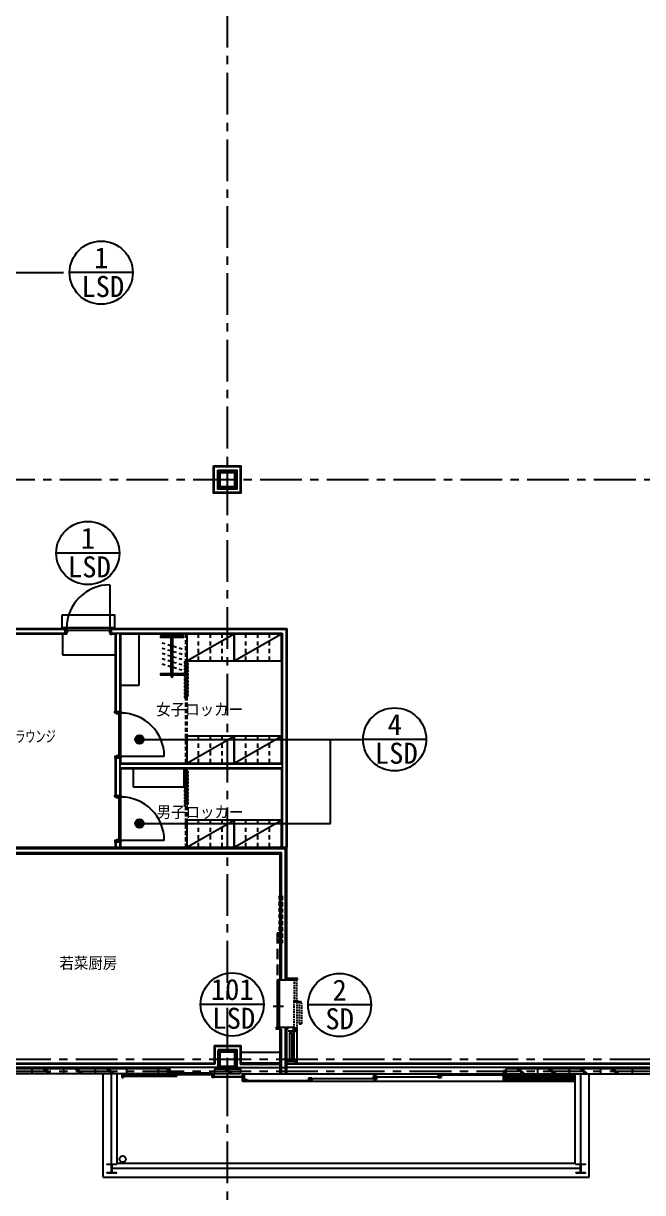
# Model space of a CAD drawing. Extents: x -119186 to 81197, y 1815 to 147180.
# Drawn here: x 35528 to 47304, y 18626 to 40858 of the extents above; entities that cross this region are included whole.
import ezdxf
from ezdxf.enums import TextEntityAlignment as Align

# ---------------------------------------------------------------- set-up
doc = ezdxf.new("R2010")
doc.units = 0
doc.header["$LTSCALE"] = 12.7
doc.header["$MEASUREMENT"] = 0
for name, pattern in [('CENTER', [2, 1.25, -0.25, 0.25, -0.25]), ('DASHED', [0.75, 0.5, -0.25]), ('HIDDEN', [4.724409, 3.149606, -1.574803]), ('HIDDEN2', [0.1875, 0.125, -0.0625])]:
    doc.linetypes.add(name, pattern=pattern)
doc.layers.get('0').update_dxf_attribs({"linetype": 'CONTINUOUS'})
for name, color, linetype in [('80_SHELL_TEXT', 7, 'CONTINUOUS'), ('A_建具記号', 7, 'CONTINUOUS'), ('A_建築（下図）', 8, 'CONTINUOUS'), ('A_建築（什器）', 8, 'CONTINUOUS'), ('A_建築（建具）', 2, 'CONTINUOUS'), ('A_建築（新設・仕上げ）', 2, 'CONTINUOUS'), ('A_建築（軽鉄下地）', 8, 'CONTINUOUS'), ('A_通り芯', 8, 'CENTER'), ('冷設', 8, 'HIDDEN')]:
    doc.layers.add(name, color=color, linetype=linetype)
doc.styles.get("Standard").update_dxf_attribs({"font": 'txt', "bigfont": 'BIGFONT.SHX'})
doc.styles.add('ゴシック', font='MS Gothic.ttf', dxfattribs={"height": 4})

# ---------------------------------------------------------------- blocks, each defined once
blk = doc.blocks.new('パイプハンガータテ伸縮タイプ')
at = {"color": 0}
for p, q in [((-15, 15), (-15, 805)), ((15, 15), (15, 805)), ((-130, 629), (-184, 646)), ((-130, 529), (-184, 546)), ((-130, 429), (-184, 446)), ((-22, 596), (-76, 613)), ((-22, 496), (-76, 513)), ((86, 564), (32, 580)), ((86, 464), (32, 480)), ((194, 531), (140, 547)), ((194, 431), (140, 447)), ((-130, 329), (-184, 346)), ((-130, 229), (-184, 246)), ((-22, 396), (-76, 413)), ((-22, 296), (-76, 313)), ((86, 364), (32, 380)), ((86, 264), (32, 280)), ((194, 331), (140, 347)), ((194, 231), (140, 247)), ((-22, 196), (-76, 213)), ((86, 164), (32, 180)), ((194, 131), (140, 147))]:
    blk.add_line(p, q, dxfattribs=at)
for points in [[(-15, 755), (-212, 755), (-212, 785), (-15, 785)], [(15, 785), (212, 785), (212, 755), (15, 755)], [(-15, 35), (-212, 35), (-212, 65), (-15, 65)], [(15, 65), (212, 65), (212, 35), (15, 35)]]:
    blk.add_lwpolyline(points, dxfattribs=at)
for centre, start, end in [((0, 805), 0, 180), ((0, 15), 180, 0)]:
    blk.add_arc(centre, 15, start, end, dxfattribs=at)

msp = doc.modelspace()

# ---------------------------------------------------------------- hatches: boundary and pattern name
at = {"layer": 'A_建具記号'}
h = msp.add_hatch(color=256, dxfattribs=at)
h.dxf.hatch_style = 1
h.paths.add_polyline_path([(37818.9, 27243.7, 1), (37655.2, 27243.7, 1)])
h = msp.add_hatch(color=256, dxfattribs=at)
h.dxf.hatch_style = 1
h.paths.add_polyline_path([(37655.2, 25643.7, 1), (37818.9, 25643.7, 1)])

# ---------------------------------------------------------------- linework, layer by layer
at = {"color": 8}
msp.add_lwpolyline([(40665.7, 21763.9), (40677.7, 21763.9), (40665.7, 21751.9)], dxfattribs=at)
for centre in [(40750.7, 22256.2), (40705.7, 21733.9)]:
    msp.add_circle(centre, 5, dxfattribs=at)
msp.add_arc((40705.7, 21733.9), 35.4, 135, 315, dxfattribs=at)
at = {"layer": 'A_建具記号'}
for p, q in [((34539.5, 36118.4), (36292.6, 36118.4)), ((37608.2, 36118.4), (36408.2, 36118.4)), ((37353.3, 30787.1), (36153.3, 30787.1)), ((37737.1, 27243.7), (41989.1, 27243.7)), ((41370.9, 25643.7), (41370.9, 27243.7)), ((43189.1, 27243.7), (41989.1, 27243.7)), ((37737.1, 25643.7), (41370.9, 25643.7)), ((40099, 22203.8), (38899, 22203.8)), ((42141.5, 22194.4), (40941.5, 22194.4))]:
    msp.add_line(p, q, dxfattribs=at)
for centre, radius in [((37008.2, 36118.4), 600), ((36753.3, 30787.1), 600), ((42589.1, 27243.7), 600), ((37737.1, 27243.7), 81.9), ((37737.1, 25643.7), 81.9), ((39499, 22203.8), 600), ((41541.5, 22194.4), 600)]:
    msp.add_circle(centre, radius, dxfattribs=at)
at = {"layer": 'A_建築（下図）', "color": 8, "linetype": 'Continuous'}
for p, q in [((38258.2, 20982.6), (30591.6, 20982.6)), ((35691.4, 20982.6), (35691.4, 20882.6)), ((35903.7, 20982.6), (36003.7, 20882.6)), ((35948.1, 20982.6), (36048.1, 20882.6)), ((36291.4, 20982.6), (36291.4, 20882.6)), ((36511.7, 20982.6), (36611.7, 20882.6)), ((36556.1, 20982.6), (36656.1, 20882.6)), ((36891.4, 20982.6), (36891.4, 20882.6)), ((37107.7, 20982.6), (37207.7, 20882.6)), ((37152.1, 20982.6), (37252.1, 20882.6)), ((37491.4, 20982.6), (37491.4, 20882.6)), ((38091.4, 20982.6), (38091.4, 20882.6)), ((38258.2, 20982.6), (38266.2, 20974.6)), ((38266.2, 20974.6), (38266.2, 20890.6)), ((38281.2, 20982.6), (38316.2, 20982.6)), ((38281.2, 20982.6), (38281.2, 20873.6)), ((38316.2, 20982.6), (38316.2, 20873.6)), ((38316.2, 20903.6), (39121.2, 20903.6)), ((39166.2, 20974.6), (39174.2, 20982.6)), ((39166.2, 20890.6), (39166.2, 20974.6)), ((39174.2, 20982.6), (39648.2, 20982.6)), ((39359.1, 20982.6), (39459.1, 20882.6)), ((39403.4, 20982.6), (39503.4, 20882.6)), ((39656.2, 20974.6), (39648.2, 20982.6)), ((39656.2, 20974.6), (39656.2, 20890.6)), ((44656.2, 20942.6), (44656.2, 20882.6)), ((44691.2, 20942.6), (44656.2, 20942.6)), ((44691.2, 20942.6), (44691.2, 20882.6)), ((44706.2, 20974.6), (44714.2, 20982.6)), ((44706.2, 20890.6), (44706.2, 20974.6)), ((67606.2, 20982.6), (44714.2, 20982.6)), ((44910.9, 20982.6), (45010.9, 20882.6)), ((44955.3, 20982.6), (45055.3, 20882.6)), ((45306.2, 20982.6), (45306.2, 20882.6)), ((45508.5, 20982.6), (45608.5, 20882.6)), ((45552.8, 20982.6), (45652.8, 20882.6)), ((45906.2, 20982.6), (45906.2, 20882.6)), ((46108.5, 20982.6), (46208.5, 20882.6)), ((46152.8, 20982.6), (46252.8, 20882.6)), ((46506.2, 20982.6), (46506.2, 20882.6)), ((46708.5, 20982.6), (46808.5, 20882.6)), ((46752.8, 20982.6), (46852.8, 20882.6)), ((47106.2, 20982.6), (47106.2, 20882.6)), ((38258.2, 20882.6), (30614.2, 20882.6)), ((38258.2, 20882.6), (33541.4, 20882.6)), ((37043.2, 18919.6), (37043.2, 20882.6)), ((37311.2, 19187.6), (37311.2, 20882.6)), ((37406.2, 20812.6), (37406.2, 20882.6)), ((37406.2, 20812.6), (37431.2, 20812.6)), ((37431.2, 20812.6), (37431.2, 20882.6)), ((37431.2, 20868.6), (38446.2, 20868.6)), ((37431.2, 20838.6), (38446.2, 20838.6)), ((38266.2, 20890.6), (38258.2, 20882.6)), ((38281.2, 20873.6), (38316.2, 20873.6)), ((38316.2, 20873.6), (39121.2, 20873.6)), ((38446.2, 20868.6), (38446.2, 20838.6)), ((39121.2, 20812.6), (39121.2, 20882.6)), ((39156.2, 20882.6), (39121.2, 20882.6)), ((39156.2, 20812.6), (39121.2, 20812.6)), ((39156.2, 20812.6), (39156.2, 20882.6)), ((39691.2, 20830.6), (39156.2, 20830.6)), ((39691.2, 20822.6), (39156.2, 20822.6)), ((39174.2, 20882.6), (39166.2, 20890.6)), ((39648.2, 20882.6), (39174.2, 20882.6)), ((39656.2, 20890.6), (39648.2, 20882.6)), ((39691.2, 20882.6), (39691.2, 20742.6)), ((39691.2, 20882.6), (39726.2, 20882.6)), ((39691.2, 20742.6), (39726.2, 20742.6)), ((39726.2, 20882.6), (44656.2, 20882.6)), ((39726.2, 20882.6), (39726.2, 20742.6)), ((39726.2, 20745.1), (39726.2, 20775.1)), ((39726.2, 20775.1), (39786.2, 20775.1)), ((39726.2, 20745.1), (39786.2, 20745.1)), ((39726.2, 20742.6), (46021.2, 20742.6)), ((39786.2, 20775.1), (39786.2, 20745.1)), ((39786.2, 20760.1), (40956.2, 20760.1)), ((40956.2, 20780.1), (40956.2, 20810.1)), ((40956.2, 20810.1), (41016.2, 20810.1)), ((40956.2, 20780.1), (41016.2, 20780.1)), ((40956.2, 20775.1), (40956.2, 20745.1)), ((40956.2, 20775.1), (41016.2, 20775.1)), ((40956.2, 20745.1), (41016.2, 20745.1)), ((41016.2, 20810.1), (41016.2, 20780.1)), ((41016.2, 20795.1), (42186.2, 20795.1)), ((41016.2, 20775.1), (41016.2, 20745.1)), ((42186.2, 20815.1), (42186.2, 20845.1)), ((42186.2, 20845.1), (42246.2, 20845.1)), ((42186.2, 20815.1), (42246.2, 20815.1)), ((42186.2, 20810.1), (42186.2, 20780.1)), ((42186.2, 20810.1), (42246.2, 20810.1)), ((42186.2, 20780.1), (42246.2, 20780.1)), ((42246.2, 20845.1), (42246.2, 20815.1)), ((42246.2, 20830.1), (43416.2, 20830.1)), ((42246.2, 20810.1), (42246.2, 20780.1)), ((43416.2, 20850.1), (43416.2, 20880.1)), ((43416.2, 20880.1), (43476.2, 20880.1)), ((43416.2, 20850.1), (43476.2, 20850.1)), ((43416.2, 20845.1), (43416.2, 20815.1)), ((43416.2, 20845.1), (43476.2, 20845.1)), ((43416.2, 20815.1), (43476.2, 20815.1)), ((43476.2, 20880.1), (43476.2, 20850.1)), ((43476.2, 20865.1), (44656.2, 20865.1)), ((43476.2, 20845.1), (43476.2, 20815.1)), ((44691.2, 20882.6), (44656.2, 20882.6)), ((44656.2, 20850.1), (44656.2, 20880.1)), ((44656.2, 20880.1), (44716.2, 20880.1)), ((44656.2, 20850.1), (44716.2, 20850.1)), ((44706.2, 20890.6), (44714.2, 20882.6)), ((44714.2, 20882.6), (67606.2, 20882.6)), ((44716.2, 20880.1), (44716.2, 20850.1)), ((45971.2, 20882.6), (45971.2, 20742.6)), ((45971.2, 20742.6), (46001.2, 20742.6)), ((46001.2, 20882.6), (46001.2, 20742.6)), ((46021.2, 19187.6), (46021.2, 20882.6)), ((46289.2, 18919.6), (46289.2, 20882.6)), ((37311.2, 19187.6), (46021.2, 19187.6)), ((37043.2, 18919.6), (46289.2, 18919.6))]:
    msp.add_line(p, q, dxfattribs=at)
at = {"layer": 'A_建築（下図）', "color": 8}
for p, q in [((37206.2, 19082.6), (37206.2, 20882.6)), ((44656.2, 20815.1), (44656.2, 20845.1)), ((44656.2, 20845.1), (45956.2, 20845.1)), ((44656.2, 20815.1), (45956.2, 20815.1)), ((44656.2, 20780.1), (44656.2, 20810.1)), ((44656.2, 20810.1), (45956.2, 20810.1)), ((44656.2, 20780.1), (45956.2, 20780.1)), ((44656.2, 20745.1), (44656.2, 20775.1)), ((44656.2, 20775.1), (45956.2, 20775.1)), ((44656.2, 20745.1), (45956.2, 20745.1)), ((44716.2, 20880.1), (45956.2, 20880.1)), ((44716.2, 20850.1), (45956.2, 20850.1)), ((45956.2, 20850.1), (45956.2, 20880.1)), ((45956.2, 20815.1), (45956.2, 20845.1)), ((45956.2, 20780.1), (45956.2, 20810.1)), ((45956.2, 20745.1), (45956.2, 20775.1)), ((46126.2, 19082.6), (46126.2, 20882.6)), ((46126.2, 19082.6), (37206.2, 19082.6))]:
    msp.add_line(p, q, dxfattribs=at)
at = {"layer": 'A_建築（下図）', "color": 8, "flags": 128}
for points in [[(39256.2, 32357.6), (39556.2, 32357.6), (39581.2, 32332.6), (39581.2, 32032.6), (39556.2, 32007.6), (39256.2, 32007.6), (39231.2, 32032.6), (39231.2, 32332.6), (39256.2, 32357.6)], [(39256.2, 21337.6), (39556.2, 21337.6), (39581.2, 21312.6), (39581.2, 21012.6), (39556.2, 20987.6), (39256.2, 20987.6), (39231.2, 21012.6), (39231.2, 21312.6), (39256.2, 21337.6)]]:
    msp.add_lwpolyline(points, close=True, dxfattribs=at)
at = {"layer": 'A_建築（下図）', "color": 8, "linetype": 'Continuous', "flags": 128}
for points in [[(39539.2, 32032.6), (39273.2, 32032.6), (39256.2, 32049.6), (39256.2, 32315.6), (39273.2, 32332.6), (39539.2, 32332.6), (39556.2, 32315.6), (39556.2, 32049.6), (39539.2, 32032.6)], [(39539.2, 32044.6), (39273.2, 32044.6), (39268.2, 32049.6), (39268.2, 32315.6), (39273.2, 32320.6), (39539.2, 32320.6), (39544.2, 32315.6), (39544.2, 32049.6), (39539.2, 32044.6)], [(39539.2, 21012.6), (39273.2, 21012.6), (39256.2, 21029.6), (39256.2, 21295.6), (39273.2, 21312.6), (39539.2, 21312.6), (39556.2, 21295.6), (39556.2, 21029.6), (39539.2, 21012.6)], [(39539.2, 21024.6), (39273.2, 21024.6), (39268.2, 21029.6), (39268.2, 21295.6), (39273.2, 21300.6), (39539.2, 21300.6), (39544.2, 21295.6), (39544.2, 21029.6), (39539.2, 21024.6)], [(37118.7, 18995.1), (37118.7, 19006.1), (37189.4, 19006.1), (37202.4, 19019.1), (37202.4, 19146.1), (37189.4, 19159.1), (37118.7, 19159.1), (37118.7, 19170.1), (37293.7, 19170.1), (37293.7, 19159.1), (37222.9, 19159.1), (37209.9, 19146.1), (37209.9, 19019.1), (37222.9, 19006.1), (37293.7, 19006.1), (37293.7, 18995.1), (37118.7, 18995.1)], [(46038.7, 18995.1), (46038.7, 19006.1), (46109.4, 19006.1), (46122.4, 19019.1), (46122.4, 19146.1), (46109.4, 19159.1), (46038.7, 19159.1), (46038.7, 19170.1), (46213.7, 19170.1), (46213.7, 19159.1), (46142.9, 19159.1), (46129.9, 19146.1), (46129.9, 19019.1), (46142.9, 19006.1), (46213.7, 19006.1), (46213.7, 18995.1), (46038.7, 18995.1)]]:
    msp.add_lwpolyline(points, close=True, dxfattribs=at)
at = {"layer": 'A_建築（下図）', "color": 8, "linetype": 'Continuous'}
msp.add_circle((37416.2, 19262.6), 60, dxfattribs=at)
at = {"layer": 'A_建築（什器）', "color": 8, "linetype": 'HIDDEN2', "ltscale": 50}
for p, q in [((38611.2, 29252.6), (38611.2, 26792.6)), ((38636.2, 29252.6), (38636.2, 26792.6)), ((38611.2, 26692.6), (38611.2, 25195.1)), ((38636.2, 26692.6), (38636.2, 25195.1))]:
    msp.add_line(p, q, dxfattribs=at)
at = {"layer": 'A_建築（什器）', "color": 8}
for p, q in [((38636.2, 28737.6), (39536.2, 29252.6)), ((38861.2, 29172.6), (38861.2, 29252.6)), ((39086.2, 29172.6), (39086.2, 29252.6)), ((39311.2, 29172.6), (39311.2, 29252.6)), ((39536.2, 28737.6), (40436.2, 29252.6)), ((39761.2, 29172.6), (39761.2, 29252.6)), ((39986.2, 29172.6), (39986.2, 29252.6)), ((40211.2, 29172.6), (40211.2, 29252.6)), ((38861.2, 29027.6), (38861.2, 29107.6)), ((38861.2, 28882.6), (38861.2, 28962.6)), ((39086.2, 29027.6), (39086.2, 29107.6)), ((39086.2, 28882.6), (39086.2, 28962.6)), ((39311.2, 29027.6), (39311.2, 29107.6)), ((39311.2, 28882.6), (39311.2, 28962.6)), ((39761.2, 29027.6), (39761.2, 29107.6)), ((39761.2, 28882.6), (39761.2, 28962.6)), ((39986.2, 29027.6), (39986.2, 29107.6)), ((39986.2, 28882.6), (39986.2, 28962.6)), ((40211.2, 29027.6), (40211.2, 29107.6)), ((40211.2, 28882.6), (40211.2, 28962.6)), ((38621.4, 28687.7), (38633.2, 28693.1)), ((38861.2, 28737.6), (38861.2, 28817.6)), ((39086.2, 28737.6), (39086.2, 28817.6)), ((39311.2, 28737.6), (39311.2, 28817.6)), ((39761.2, 28737.6), (39761.2, 28817.6)), ((39986.2, 28737.6), (39986.2, 28817.6)), ((40211.2, 28737.6), (40211.2, 28817.6)), ((38633.2, 28655), (38621.4, 28660.4)), ((38633.2, 28655), (38621.4, 28660.4)), ((38621.4, 28622.4), (38633.2, 28627.8)), ((38621.4, 28622.4), (38633.2, 28627.8)), ((38633.2, 28589.7), (38621.4, 28595.1)), ((38621.4, 28557.1), (38633.2, 28562.5)), ((38633.2, 28524.4), (38621.4, 28529.8)), ((38633.2, 28524.4), (38621.4, 28529.8)), ((38621.4, 28491.8), (38633.2, 28497.2)), ((38621.4, 28491.8), (38633.2, 28497.2)), ((38633.2, 28459.1), (38621.4, 28464.5)), ((38621.4, 28426.4), (38633.2, 28431.9)), ((38633.2, 28393.8), (38621.4, 28399.2)), ((38621.4, 28361.1), (38633.2, 28366.5)), ((38633.2, 28328.5), (38621.4, 28333.9)), ((38621.4, 28295.8), (38633.2, 28301.2)), ((38633.2, 28263.2), (38621.4, 28268.6)), ((38621.4, 28230.5), (38633.2, 28235.9)), ((38633.2, 28197.8), (38621.4, 28203.3)), ((38621.4, 28165.2), (38633.2, 28170.6)), ((38633.2, 28132.5), (38621.4, 28138)), ((38633.2, 28132.5), (38621.4, 28138)), ((38621.4, 28099.9), (38633.2, 28105.3)), ((38633.2, 28067.2), (38621.4, 28072.6)), ((38621.4, 28034.6), (38633.2, 28040)), ((38636.2, 26792.6), (39536.2, 27307.6)), ((38861.2, 27227.6), (38861.2, 27307.6)), ((38861.2, 27082.6), (38861.2, 27162.6)), ((39086.2, 27227.6), (39086.2, 27307.6)), ((39086.2, 27082.6), (39086.2, 27162.6)), ((39311.2, 27227.6), (39311.2, 27307.6)), ((39311.2, 27082.6), (39311.2, 27162.6)), ((39536.2, 26792.6), (40436.2, 27307.6)), ((39761.2, 27227.6), (39761.2, 27307.6)), ((39761.2, 27082.6), (39761.2, 27162.6)), ((39986.2, 27227.6), (39986.2, 27307.6)), ((39986.2, 27082.6), (39986.2, 27162.6)), ((40211.2, 27227.6), (40211.2, 27307.6)), ((40211.2, 27082.6), (40211.2, 27162.6)), ((38861.2, 26937.6), (38861.2, 27017.6)), ((39086.2, 26937.6), (39086.2, 27017.6)), ((39311.2, 26937.6), (39311.2, 27017.6)), ((39761.2, 26937.6), (39761.2, 27017.6)), ((39986.2, 26937.6), (39986.2, 27017.6)), ((40211.2, 26937.6), (40211.2, 27017.6)), ((38861.2, 26792.6), (38861.2, 26872.6)), ((39086.2, 26792.6), (39086.2, 26872.6)), ((39311.2, 26792.6), (39311.2, 26872.6)), ((39761.2, 26792.6), (39761.2, 26872.6)), ((39986.2, 26792.6), (39986.2, 26872.6)), ((40211.2, 26792.6), (40211.2, 26872.6)), ((38621.4, 26631.9), (38633.2, 26637.4)), ((38633.2, 26599.3), (38621.4, 26604.7)), ((38633.2, 26599.3), (38621.4, 26604.7)), ((38621.4, 26566.6), (38633.2, 26572)), ((38621.4, 26566.6), (38633.2, 26572)), ((38633.2, 26534), (38621.4, 26539.4)), ((38621.4, 26501.3), (38633.2, 26506.7)), ((38633.2, 26468.7), (38621.4, 26474.1)), ((38633.2, 26468.7), (38621.4, 26474.1)), ((38621.4, 26436), (38633.2, 26441.4)), ((38621.4, 26436), (38633.2, 26441.4)), ((38633.2, 26403.3), (38621.4, 26408.8)), ((38621.4, 26370.7), (38633.2, 26376.1)), ((38633.2, 26338), (38621.4, 26343.5)), ((38621.4, 26305.4), (38633.2, 26310.8)), ((38633.2, 26272.7), (38621.4, 26278.1)), ((38621.4, 26240.1), (38633.2, 26245.5)), ((38633.2, 26207.4), (38621.4, 26212.8)), ((38621.4, 26174.8), (38633.2, 26180.2)), ((38633.2, 26142.1), (38621.4, 26147.5)), ((38621.4, 26109.4), (38633.2, 26114.9)), ((38633.2, 26076.8), (38621.4, 26082.2)), ((38633.2, 26076.8), (38621.4, 26082.2)), ((38621.4, 26044.1), (38633.2, 26049.5)), ((38633.2, 26011.5), (38621.4, 26016.9)), ((38621.4, 25978.8), (38633.2, 25984.2)), ((38636.2, 25195.1), (39536.2, 25710.1)), ((38861.2, 25630.1), (38861.2, 25710.1)), ((39086.2, 25630.1), (39086.2, 25710.1)), ((39311.2, 25630.1), (39311.2, 25710.1)), ((39536.2, 25195.1), (40436.2, 25710.1)), ((39761.2, 25630.1), (39761.2, 25710.1)), ((39986.2, 25630.1), (39986.2, 25710.1)), ((40211.2, 25630.1), (40211.2, 25710.1)), ((38861.2, 25485.1), (38861.2, 25565.1)), ((38861.2, 25340.1), (38861.2, 25420.1)), ((39086.2, 25485.1), (39086.2, 25565.1)), ((39086.2, 25340.1), (39086.2, 25420.1)), ((39311.2, 25485.1), (39311.2, 25565.1)), ((39311.2, 25340.1), (39311.2, 25420.1)), ((39761.2, 25485.1), (39761.2, 25565.1)), ((39761.2, 25340.1), (39761.2, 25420.1)), ((39986.2, 25485.1), (39986.2, 25565.1)), ((39986.2, 25340.1), (39986.2, 25420.1)), ((40211.2, 25485.1), (40211.2, 25565.1)), ((40211.2, 25340.1), (40211.2, 25420.1)), ((38861.2, 25195.1), (38861.2, 25275.1)), ((39086.2, 25195.1), (39086.2, 25275.1)), ((39311.2, 25195.1), (39311.2, 25275.1)), ((39761.2, 25195.1), (39761.2, 25275.1)), ((39986.2, 25195.1), (39986.2, 25275.1)), ((40211.2, 25195.1), (40211.2, 25275.1))]:
    msp.add_line(p, q, dxfattribs=at)
at = {"layer": 'A_建築（什器）', "color": 8, "lineweight": 25}
msp.add_line((39666.2, 21295.1), (40413.7, 21295.1), dxfattribs=at)
at = {"layer": 'A_建築（什器）', "color": 8}
for points in [[(36262.9, 29612.6), (37262.9, 29612.6), (37262.9, 29362.6), (36262.9, 29362.6)], [(37727.4, 28277.6), (37727.4, 29252.6), (37377.4, 29252.6), (37377.4, 28277.6)], [(38636.2, 28737.6), (39536.2, 28737.6), (39536.2, 29252.6), (38636.2, 29252.6)], [(39536.2, 28737.6), (40436.2, 28737.6), (40436.2, 29252.6), (39536.2, 29252.6)], [(38636.2, 26792.6), (39536.2, 26792.6), (39536.2, 27307.6), (38636.2, 27307.6)], [(39536.2, 26792.6), (40436.2, 26792.6), (40436.2, 27307.6), (39536.2, 27307.6)], [(37613.9, 26342.6), (38588.9, 26342.6), (38588.9, 26692.6), (37613.9, 26692.6)], [(38636.2, 25195.1), (39536.2, 25195.1), (39536.2, 25710.1), (38636.2, 25710.1)], [(39536.2, 25195.1), (40436.2, 25195.1), (40436.2, 25710.1), (39536.2, 25710.1)]]:
    msp.add_lwpolyline(points, close=True, dxfattribs=at)
for centre, start, end in [((38612.6, 28706.7), 65.34521, 179.9952), ((38612.6, 28706.7), 65.34521, 179.9952), ((38612.6, 28706.7), 179.99583, 294.63877), ((38612.6, 28706.7), 179.99583, 294.63877), ((38612.6, 28706.7), 179.99583, 294.63877), ((38641.9, 28674.1), 359.99583, 114.63877), ((38612.6, 28641.4), 65.34521, 179.9952), ((38612.6, 28641.4), 65.34521, 179.9952), ((38612.6, 28641.4), 179.99583, 294.63877), ((38612.6, 28641.4), 179.99583, 294.63877), ((38612.6, 28641.4), 179.99583, 294.63877), ((38612.6, 28576.1), 65.34521, 179.9952), ((38612.6, 28576.1), 179.99583, 294.63877), ((38612.6, 28510.8), 65.34521, 179.9952), ((38612.6, 28510.8), 65.34521, 179.9952), ((38612.6, 28510.8), 179.99583, 294.63877), ((38612.7, 28510.8), 179.99583, 294.63877), ((38612.6, 28510.8), 179.99583, 294.63877), ((38612.6, 28445.5), 65.34521, 179.9952), ((38641.9, 28674.1), 245.32968, 359.98772), ((38641.9, 28608.8), 359.99583, 114.63877), ((38641.9, 28608.7), 245.34503, 0.00416), ((38641.9, 28543.4), 359.99583, 114.63877), ((38641.9, 28543.4), 245.32968, 359.98772), ((38641.9, 28478.1), 359.99583, 114.63877), ((38641.9, 28478.1), 359.99583, 114.63877), ((38641.9, 28478.1), 245.34503, 0.00416), ((38612.6, 28445.5), 179.99583, 294.63877), ((38612.6, 28380.2), 65.34521, 179.9952), ((38612.6, 28380.2), 179.99583, 294.63877), ((38612.6, 28380.2), 179.99583, 294.63877), ((38612.6, 28314.9), 65.34521, 179.9952), ((38612.6, 28314.9), 179.99583, 294.63877), ((38612.6, 28314.9), 179.99583, 294.63877), ((38612.6, 28249.5), 65.34521, 179.9952), ((38612.6, 28249.5), 179.99583, 294.63877), ((38612.6, 28249.5), 179.99583, 294.63877), ((38641.9, 28412.8), 359.99583, 114.63877), ((38641.9, 28412.8), 245.32968, 359.98772), ((38641.9, 28347.5), 359.99583, 114.63877), ((38641.9, 28347.5), 245.32968, 359.98772), ((38641.9, 28282.2), 359.99583, 114.63877), ((38641.9, 28282.2), 245.32968, 359.98772), ((38641.9, 28216.9), 359.99583, 114.63877), ((38612.6, 28184.2), 65.34521, 179.9952), ((38612.6, 28184.2), 179.99583, 294.63877), ((38612.6, 28184.2), 179.99583, 294.63877), ((38612.6, 28118.9), 65.34521, 179.9952), ((38612.6, 28118.9), 65.34521, 179.9952), ((38612.6, 28118.9), 179.99583, 294.63877), ((38612.6, 28118.9), 179.99583, 294.63877), ((38612.6, 28118.9), 179.99583, 294.63877), ((38612.6, 28053.6), 65.34521, 179.9952), ((38612.6, 28053.6), 179.99583, 294.63877), ((38612.6, 28053.6), 179.99583, 294.63877), ((38641.9, 28216.9), 245.32968, 359.98772), ((38641.9, 28151.6), 359.99583, 114.63877), ((38641.9, 28151.6), 245.32968, 359.98772), ((38641.9, 28151.6), 245.32968, 359.98772), ((38641.9, 28086.3), 359.99583, 114.63877), ((38641.9, 28086.3), 245.32968, 359.98772), ((38612.6, 26651), 65.34521, 179.9952), ((38612.6, 26651), 65.34521, 179.9952), ((38612.6, 26651), 179.99583, 294.63877), ((38612.6, 26651), 179.99583, 294.63877), ((38612.6, 26651), 179.99583, 294.63877), ((38612.6, 26585.7), 65.34521, 179.9952), ((38612.6, 26585.7), 65.34521, 179.9952), ((38612.6, 26585.7), 179.99583, 294.63877), ((38612.6, 26585.7), 179.99583, 294.63877), ((38612.6, 26585.7), 179.99583, 294.63877), ((38612.6, 26520.4), 65.34521, 179.9952), ((38612.6, 26520.4), 179.99583, 294.63877), ((38612.6, 26455), 65.34521, 179.9952), ((38612.6, 26455), 65.34521, 179.9952), ((38641.9, 26618.3), 359.99583, 114.63877), ((38641.9, 26618.3), 245.32968, 359.98772), ((38641.9, 26553), 359.99583, 114.63877), ((38641.9, 26553), 245.34503, 0.00416), ((38641.9, 26487.7), 359.99583, 114.63877), ((38641.9, 26487.7), 245.32968, 359.98772), ((38612.6, 26455), 179.99583, 294.63877), ((38612.7, 26455), 179.99583, 294.63877), ((38612.6, 26455), 179.99583, 294.63877), ((38612.6, 26389.7), 65.34521, 179.9952), ((38612.6, 26389.7), 179.99583, 294.63877), ((38612.6, 26324.4), 65.34521, 179.9952), ((38612.6, 26324.4), 179.99583, 294.63877), ((38612.6, 26324.4), 179.99583, 294.63877), ((38612.6, 26259.1), 65.34521, 179.9952), ((38612.6, 26259.1), 179.99583, 294.63877), ((38612.6, 26259.1), 179.99583, 294.63877), ((38641.9, 26422.4), 359.99583, 114.63877), ((38641.9, 26422.4), 359.99583, 114.63877), ((38641.9, 26422.4), 245.34503, 0.00416), ((38641.9, 26357.1), 359.99583, 114.63877), ((38641.9, 26357.1), 245.32968, 359.98772), ((38641.9, 26291.8), 359.99583, 114.63877), ((38641.9, 26291.8), 245.32968, 359.98772), ((38641.9, 26226.4), 359.99583, 114.63877), ((38612.6, 26193.8), 65.34521, 179.9952), ((38612.6, 26193.8), 179.99583, 294.63877), ((38612.6, 26193.8), 179.99583, 294.63877), ((38612.6, 26128.5), 65.34521, 179.9952), ((38612.6, 26128.5), 179.99583, 294.63877), ((38612.6, 26128.5), 179.99583, 294.63877), ((38612.6, 26063.2), 65.34521, 179.9952), ((38612.6, 26063.2), 65.34521, 179.9952), ((38612.6, 26063.2), 179.99583, 294.63877), ((38612.6, 26063.2), 179.99583, 294.63877), ((38612.6, 26063.2), 179.99583, 294.63877), ((38612.6, 25997.9), 65.34521, 179.9952), ((38641.9, 26226.4), 245.32968, 359.98772), ((38641.9, 26161.1), 359.99583, 114.63877), ((38641.9, 26161.1), 245.32968, 359.98772), ((38641.9, 26095.8), 359.99583, 114.63877), ((38641.9, 26095.8), 245.32968, 359.98772), ((38641.9, 26095.8), 245.32968, 359.98772), ((38641.9, 26030.5), 359.99583, 114.63877), ((38641.9, 26030.5), 245.32968, 359.98772), ((38612.6, 25997.9), 179.99583, 294.63877), ((38612.6, 25997.9), 179.99583, 294.63877)]:
    msp.add_arc(centre, 20.9, start, end, dxfattribs=at)
at = {"layer": 'A_建築（建具）', "color": 8}
for p, q in [((37174.9, 30183.6), (37174.9, 29359.6)), ((38207.2, 26920.6), (37383.2, 26920.6)), ((38207.2, 25323.1), (37383.2, 25323.1)), ((40357.2, 23563.9), (40397.2, 23563.9)), ((40477.2, 22164.7), (40277.2, 22164.7))]:
    msp.add_line(p, q, dxfattribs=at)
at = {"layer": 'A_建築（建具）', "color": 8, "linetype": 'HIDDEN', "ltscale": 5}
for p, q in [((40357.2, 23563.9), (40357.2, 22738.9)), ((40397.2, 23563.9), (40397.2, 22738.9))]:
    msp.add_line(p, q, dxfattribs=at)
at = {"layer": 'A_建築（建具）', "color": 8}
for points in [[(36322.9, 29362.6), (36347.9, 29362.6), (36347.9, 29316.6), (36362.9, 29316.6), (36362.9, 29276.6), (36347.9, 29276.6), (36347.9, 29242.6), (36322.9, 29242.6), (36322.9, 29362.6)], [(37202.9, 29362.6), (37177.9, 29362.6), (37177.9, 29316.6), (37162.9, 29316.6), (37162.9, 29276.6), (37177.9, 29276.6), (37177.9, 29242.6), (37202.9, 29242.6), (37202.9, 29362.6)], [(37386.2, 27772.6), (37386.2, 27747.6), (37340.2, 27747.6), (37340.2, 27732.6), (37300.2, 27732.6), (37300.2, 27747.6), (37266.2, 27747.6), (37266.2, 27772.6), (37386.2, 27772.6)], [(37386.2, 26892.6), (37386.2, 26917.6), (37340.2, 26917.6), (37340.2, 26932.6), (37300.2, 26932.6), (37300.2, 26917.6), (37266.2, 26917.6), (37266.2, 26892.6), (37386.2, 26892.6)], [(37386.2, 26175.1), (37386.2, 26150.1), (37340.2, 26150.1), (37340.2, 26135.1), (37300.2, 26135.1), (37300.2, 26150.1), (37266.2, 26150.1), (37266.2, 26175.1), (37386.2, 26175.1)], [(37386.2, 25295.1), (37386.2, 25320.1), (37340.2, 25320.1), (37340.2, 25335.1), (37300.2, 25335.1), (37300.2, 25320.1), (37266.2, 25320.1), (37266.2, 25295.1), (37386.2, 25295.1)], [(40501.3, 21738.9), (40548.7, 21738.9), (40548.7, 21763.9), (40336.6, 21763.9), (40336.6, 21738.9), (40426.2, 21738.9)]]:
    msp.add_lwpolyline(points, dxfattribs=at)
for points in [[(37174.9, 29359.6), (36350.9, 29359.6), (36350.9, 29319.6), (37174.9, 29319.6)], [(37383.2, 26920.6), (37383.2, 27744.6), (37343.2, 27744.6), (37343.2, 26920.6)], [(37383.2, 25323.1), (37383.2, 26147.1), (37343.2, 26147.1), (37343.2, 25323.1)], [(40397.2, 22663.9), (40357.2, 22663.9), (40357.2, 21763.9), (40397.2, 21763.9)]]:
    msp.add_lwpolyline(points, close=True, dxfattribs=at)
at = {"layer": 'A_建築（建具）', "color": 8, "ltscale": 5}
for points in [[(40538.7, 22703.9), (40733.7, 22703.9), (40733.7, 22678.9), (40677.7, 22678.9), (40677.7, 22663.9), (40403.7, 22663.9), (40403.7, 22703.9), (40428.7, 22703.9)], [(40560.7, 21703.9), (40665.7, 21703.9), (40665.7, 21763.9), (40548.7, 21763.9), (40548.7, 21733.9)], [(40683.7, 21099.3), (40733.7, 21099.3), (40733.7, 21124.3), (40538.7, 21124.3)]]:
    msp.add_lwpolyline(points, dxfattribs=at)
at = {"layer": 'A_建築（建具）', "color": 8, "linetype": 'DASHED', "ltscale": 5}
for points in [[(40680.7, 22284.2), (40689.7, 22284.2), (40689.7, 22259.2), (40730.7, 22259.2), (40730.7, 22673.9), (40680.7, 22673.9)], [(40820.7, 22228.2), (40811.7, 22228.2), (40811.7, 22253.2), (40770.7, 22253.2), (40770.7, 21833.1), (40820.7, 21833.1)]]:
    msp.add_lwpolyline(points, close=True, dxfattribs=at)
msp.add_lwpolyline([(40680.7, 22253.2), (40680.7, 22276.6, -0.4142136), (40682.3, 22278.2), (40682.3, 22278.2, -0.4142136), (40683.9, 22276.6), (40683.9, 22253.2), (40730.7, 22253.2), (40730.7, 21708.9), (40680.7, 21708.9)], format="xyb", close=True, dxfattribs=at)
at = {"layer": 'A_建築（建具）', "color": 8, "ltscale": 5}
msp.add_lwpolyline([(40590.7, 21179.3), (40599.7, 21179.3), (40599.7, 21154.3), (40640.7, 21154.3), (40640.7, 21658.9), (40590.7, 21658.9)], close=True, dxfattribs=at)
msp.add_lwpolyline([(40730.7, 21154.3), (40730.7, 21130.9, -0.4142136), (40729.1, 21129.3), (40729.1, 21129.3, -0.4142136), (40727.5, 21130.9), (40727.5, 21154.3), (40680.7, 21154.3), (40680.7, 21758.9), (40730.7, 21758.9)], format="xyb", close=True, dxfattribs=at)
at = {"layer": 'A_建築（建具）', "color": 8, "linetype": 'DASHED', "ltscale": 5}
msp.add_circle((40750.7, 22256.2), 17.5, dxfattribs=at)
at = {"layer": 'A_建築（建具）', "color": 8, "ltscale": 5}
for radius in [17.5, 5]:
    msp.add_circle((40660.7, 21151.3), radius, dxfattribs=at)
at = {"layer": 'A_建築（建具）', "color": 8}
for centre, start, end in [((37174.9, 29359.6), 90, 180), ((37383.2, 26920.6), 0, 90), ((37383.2, 25323.1), 0, 90)]:
    msp.add_arc(centre, 824, start, end, dxfattribs=at)
at = {"layer": 'A_建築（新設・仕上げ）', "color": 8}
for p, q in [((31658.7, 29352.6), (36322.9, 29352.6)), ((37202.9, 29352.6), (40538.7, 29352.6)), ((40538.7, 29352.6), (40538.7, 25195.1)), ((33256.2, 29252.6), (36322.9, 29252.6)), ((36274.9, 29252.6), (36274.9, 28852.6)), ((37202.9, 29252.6), (37274.9, 29252.6)), ((37274.9, 29252.6), (37274.9, 27772.6)), ((37377.4, 29252.6), (40436.2, 29252.6)), ((37377.4, 29252.6), (37377.4, 27772.6)), ((40436.2, 29252.6), (40436.2, 26792.6)), ((36274.9, 28852.6), (37274.9, 28852.6)), ((37274.9, 26892.6), (37274.9, 26175.1)), ((37377.4, 26892.6), (37377.4, 26792.6)), ((37377.4, 26792.6), (40436.2, 26792.6)), ((37377.4, 26692.6), (40436.2, 26692.6)), ((37377.4, 26692.6), (37377.4, 26175.1)), ((40436.2, 26692.6), (40436.2, 25195.1)), ((32558.7, 25195.1), (40538.7, 25195.1)), ((32571.2, 25182.6), (40526.2, 25182.6)), ((37274.9, 25295.1), (37274.9, 25195.1)), ((37377.4, 25295.1), (37377.4, 25195.1)), ((40526.2, 22688.9), (40526.2, 25182.6)), ((40538.7, 22688.9), (40538.7, 25195.1)), ((33351.7, 25082.6), (40426.2, 25082.6)), ((33364.2, 25070.1), (40413.7, 25070.1)), ((40413.7, 22688.9), (40413.7, 25070.1)), ((40426.2, 22688.9), (40426.2, 25082.6)), ((40413.7, 20882.6), (40413.7, 21738.9)), ((40426.2, 20882.6), (40426.2, 21738.9)), ((40526.2, 20882.6), (40526.2, 21738.9)), ((40538.7, 20882.6), (40538.7, 21738.9)), ((39153.7, 21422.6), (39666.2, 21422.6)), ((39153.7, 21422.6), (39153.7, 21082.6)), ((39666.2, 21422.6), (39666.2, 21082.6)), ((39153.7, 21082.6), (31788.7, 21082.6)), ((39666.2, 21095.1), (40413.7, 21095.1)), ((39666.2, 21082.6), (40413.7, 21082.6)), ((49346.2, 21082.6), (40538.7, 21082.6)), ((40733.7, 21099.3), (40733.7, 21082.6))]:
    msp.add_line(p, q, dxfattribs=at)
msp.add_lwpolyline([(39146.2, 32442.6), (39666.2, 32442.6), (39666.2, 31922.6), (39146.2, 31922.6)], close=True, dxfattribs=at)
at = {"layer": 'A_建築（軽鉄下地）', "color": 8, "ltscale": 50}
for p, q in [((31658.7, 29340.1), (36322.9, 29340.1)), ((31658.7, 29265.1), (36322.9, 29265.1)), ((37202.9, 29340.1), (40523.7, 29340.1)), ((37202.9, 29265.1), (40448.7, 29265.1)), ((37287.4, 29265.1), (37287.4, 27772.6)), ((37362.4, 29265.1), (37362.4, 27772.6)), ((40448.7, 29265.1), (40448.7, 25195.1)), ((40523.7, 29340.1), (40523.7, 25195.1)), ((37287.4, 26892.6), (37287.4, 26175.1)), ((37362.4, 26892.6), (37362.4, 26175.1)), ((37362.4, 26780.1), (40448.7, 26780.1)), ((37362.4, 26705.1), (40448.7, 26705.1)), ((32583.7, 25170.1), (40513.7, 25170.1)), ((37287.4, 25295.1), (37287.4, 25195.1)), ((37362.4, 25295.1), (37362.4, 25195.1)), ((40513.7, 22688.9), (40513.7, 25170.1)), ((32658.7, 25095.1), (40438.7, 25095.1)), ((40438.7, 22688.9), (40438.7, 25095.1)), ((40438.7, 20882.6), (40438.7, 21738.9)), ((40513.7, 20882.6), (40513.7, 21738.9)), ((39166.2, 21410.1), (39653.7, 21410.1)), ((39166.2, 21410.1), (39166.2, 21070.1)), ((39231.2, 21345.1), (39588.7, 21345.1)), ((39231.2, 21345.1), (39231.2, 21005.1)), ((39588.7, 21345.1), (39588.7, 21005.1)), ((39653.7, 21410.1), (39653.7, 21070.1)), ((39166.2, 21070.1), (31788.7, 21070.1)), ((39231.2, 21005.1), (31788.7, 21005.1)), ((39588.7, 21005.1), (40513.7, 21005.1)), ((39653.7, 21070.1), (40438.7, 21070.1)), ((49358.7, 21070.1), (40538.7, 21070.1)), ((49423.7, 21005.1), (40538.7, 21005.1))]:
    msp.add_line(p, q, dxfattribs=at)
at = {"layer": 'A_建築（軽鉄下地）', "color": 8}
for points in [[(39158.7, 32430.1), (39653.7, 32430.1), (39653.7, 31935.1), (39158.7, 31935.1)], [(39223.7, 32365.1), (39588.7, 32365.1), (39588.7, 32000.1), (39223.7, 32000.1)]]:
    msp.add_lwpolyline(points, close=True, dxfattribs=at)
at = {"layer": 'A_通り芯', "color": 8, "ltscale": 50}
for p, q in [((39406.2, 51351), (39406.2, 14056.3)), ((15899.3, 32182.6), (73034.1, 32182.6)), ((16203.6, 21162.6), (72414.5, 21162.6)), ((16203.6, 20932.6), (72414.5, 20932.6))]:
    msp.add_line(p, q, dxfattribs=at)
at = {"layer": '冷設', "color": 8, "linetype": 'HIDDEN2', "ltscale": 50}
for p, q in [((40398.5, 23366.7), (40398.5, 24266.7)), ((40398.5, 24266.7), (40448.5, 24266.7)), ((40448.5, 24266.7), (40448.5, 23366.7)), ((40448.5, 23366.7), (40398.5, 23366.7))]:
    msp.add_line(p, q, dxfattribs=at)

# ---------------------------------------------------------------- block references
at = {"layer": 'A_建築（什器）', "color": 8}
msp.add_blockref('パイプハンガータテ伸縮タイプ', (38353.2, 28428.9), dxfattribs=at)

# ---------------------------------------------------------------- texts
at = {"layer": '80_SHELL_TEXT', "color": 8}
for s, p in [('女子ロッカー', (38055.1, 27929)), ('男子ロッカー', (38062.2, 25977.6)), ('若菜厨房', (36213.6, 23108.4))]:
    msp.add_text(s, height=250, dxfattribs=at).set_placement(p, align=Align.TOP_LEFT)
at = {"layer": '80_SHELL_TEXT', "color": 8, "width": 0.7}
msp.add_text('アソシエイツラウンジ', height=250, dxfattribs=at).set_placement((34218, 27416.4), align=Align.TOP_LEFT)
at = {"layer": 'A_建具記号', "style": 'ゴシック'}
for s, p in [('1', (37009.5, 36400.7)), ('LSD', (37038.7, 35855.1)), ('1', (36754.6, 31069.4)), ('LSD', (36783.7, 30523.8)), ('4', (42590.4, 27526)), ('LSD', (42619.6, 26980.4)), ('101', (39500.2, 22486.1)), ('2', (41542.7, 22476.6)), ('LSD', (39529.4, 21940.5)), ('SD', (41542.7, 21931))]:
    msp.add_text(s, height=400, dxfattribs=at).set_placement(p, align=Align.MIDDLE)

doc.saveas('drawing.dxf')
